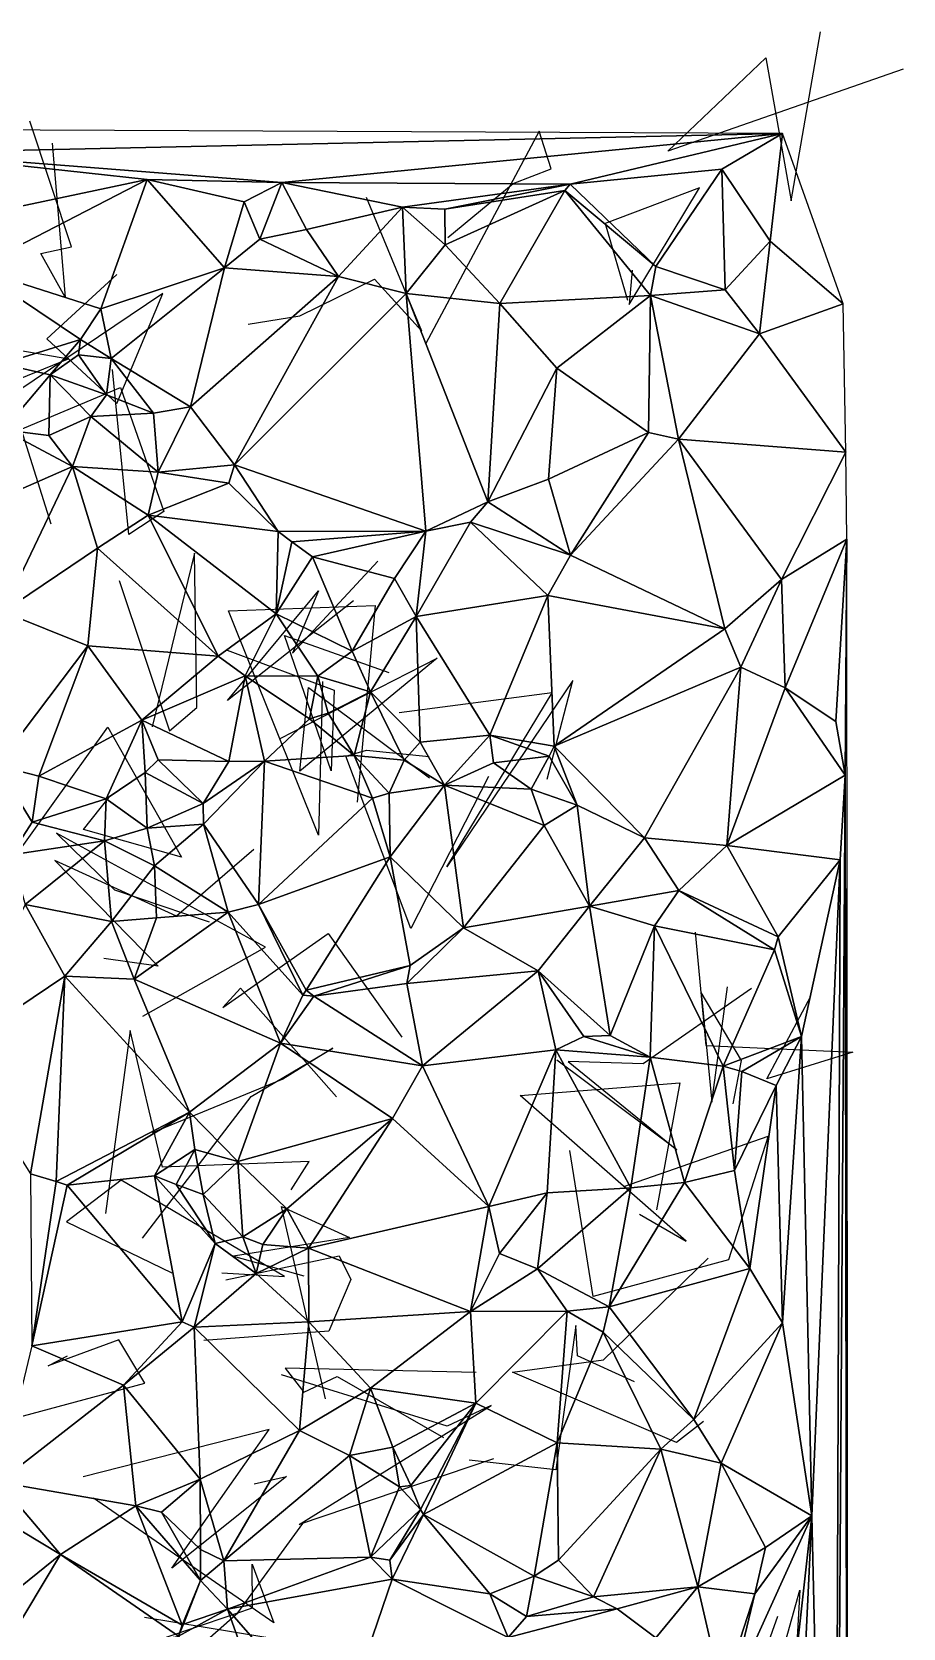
# Model space of a CAD drawing. Header units: metres. Extents: x -15.8 to 15.6, y -15.7 to 15.8.
# Drawn here: x 8.23 to 15.43, y 2.58 to 15.77 of the extents above; entities that cross this region are included whole.
import ezdxf

# ---------------------------------------------------------------- set-up
doc = ezdxf.new("R2010")
doc.units = ezdxf.units.M
doc.layers.add('CRACKS', color=1, linetype='Continuous')
doc.layers.add('STREET_MESH', color=7, linetype='Continuous')

msp = doc.modelspace()

# ---------------------------------------------------------------- linework, layer by layer
at = {"layer": 'CRACKS'}
for points in [[(15.434, 15.461, 0.1), (13.488, 14.785, 0.1), (14.298, 15.554, 0.1), (14.509, 14.373, 0.1), (14.751, 15.769, 0.1)], [(8.397, 14.849, 0.1), (8.506, 13.576, 0.1), (8.305, 13.938, 0.1), (8.558, 13.994, 0.1), (8.214, 15.031, 0.1)], [(11.671, 14.07, 0.1), (12.211, 14.517, 0.1), (12.525, 14.639, 0.1), (12.425, 14.949, 0.1), (11.487, 13.195, 0.1)], [(10.02, 13.354, 0.1), (10.446, 13.422, 0.1), (11.064, 13.727, 0.1), (11.455, 13.296, 0.1), (10.997, 14.4, 0.1)], [(13.193, 13.799, 0.1), (13.17, 13.516, 0.1), (13.751, 14.48, 0.1), (12.97, 14.187, 0.1), (13.154, 13.551, 0.1)], [(8.932, 13.763, 0.1), (8.353, 13.232, 0.1), (8.934, 12.698, 0.1), (9.312, 13.607, 0.1), (8.115, 12.801, 0.1)], [(8.391, 11.701, 0.1), (7.831, 13.47, 0.1), (7.453, 13.256, 0.1), (8.536, 13.068, 0.1), (7.634, 12.702, 0.1)], [(7.649, 12.28, 0.1), (8.962, 12.831, 0.1), (9.321, 11.806, 0.1), (9.031, 11.616, 0.1), (8.897, 12.978, 0.1)], [(8.952, 11.235, 0.1), (9.368, 9.994, 0.1), (9.595, 10.186, 0.1), (9.574, 11.46, 0.1), (9.224, 10.027, 0.1)], [(10.891, 11.067, 0.1), (9.847, 10.243, 0.1), (10.6, 11.151, 0.1), (10.384, 10.634, 0.1), (11.092, 11.394, 0.1)], [(10.633, 10.401, 0.1), (10.6, 9.131, 0.1), (9.856, 10.985, 0.1), (11.068, 11.029, 0.1), (10.92, 9.403, 0.1)], [(9.845, 10.659, 0.1), (10.729, 10.328, 0.1), (10.706, 9.662, 0.1), (10.319, 10.782, 0.1), (11.183, 10.476, 0.1)], [(10.278, 9.928, 0.1), (11.582, 10.594, 0.1), (10.445, 9.66, 0.1), (10.517, 10.351, 0.1), (11.519, 9.604, 0.1)], [(12.49, 9.594, 0.1), (12.703, 10.41, 0.1), (11.662, 8.869, 0.1), (12.532, 10.308, 0.1), (11.267, 10.142, 0.1)], [(7.924, 8.722, 0.1), (8.859, 10.024, 0.1), (9.467, 8.949, 0.1), (8.657, 9.176, 0.1), (8.869, 9.445, 0.1)], [(12.005, 9.616, 0.1), (11.365, 8.36, 0.1), (10.826, 9.784, 0.1), (10.997, 9.834, 0.1), (11.516, 9.781, 0.1)], [(9.148, 7.635, 0.1), (10.162, 8.206, 0.1), (8.433, 9.148, 0.1), (8.913, 8.678, 0.1), (9.697, 8.415, 0.1)], [(10.067, 9.013, 0.1), (9.427, 8.462, 0.1), (8.42, 8.92, 0.1), (9.276, 8.049, 0.1), (8.826, 8.111, 0.1)], [(10.748, 6.967, 0.1), (9.956, 7.866, 0.1), (9.81, 7.707, 0.1), (10.68, 8.319, 0.1), (11.288, 7.461, 0.1)], [(13.716, 8.328, 0.1), (13.803, 7.391, 0.1), (15.017, 7.336, 0.1), (14.306, 7.116, 0.1), (14.672, 7.8, 0.1)], [(14.18, 7.863, 0.1), (13.286, 7.241, 0.1), (12.664, 7.26, 0.1), (13.563, 6.53, 0.1), (12.57, 7.271, 0.1)], [(14.029, 6.91, 0.1), (14.098, 7.268, 0.1), (13.764, 7.83, 0.1), (13.853, 6.923, 0.1), (13.983, 7.877, 0.1)], [(10.374, 6.2, 0.1), (10.523, 6.434, 0.1), (9.31, 6.387, 0.1), (9.044, 7.516, 0.1), (8.839, 6.003, 0.1)], [(9.144, 5.8, 0.1), (10.044, 6.971, 0.1), (10.718, 7.37, 0.1), (10.305, 7.113, 0.1), (9.224, 6.671, 0.1)], [(13.255, 5.997, 0.1), (13.64, 5.776, 0.1), (12.268, 6.98, 0.1), (13.587, 7.083, 0.1), (13.394, 6.035, 0.1)], [(13.126, 6.227, 0.1), (14.318, 6.644, 0.1), (13.989, 5.62, 0.1), (12.87, 5.317, 0.1), (12.678, 6.524, 0.1)], [(9.8, 5.512, 0.1), (10.318, 5.483, 0.1), (8.968, 6.278, 0.1), (8.518, 5.935, 0.1), (9.388, 5.513, 0.1)], [(10.657, 4.471, 0.1), (10.294, 6.061, 0.1), (10.857, 5.805, 0.1), (9.897, 5.651, 0.1), (10.48, 5.489, 0.1)], [(9.833, 5.455, 0.1), (10.772, 5.653, 0.1), (10.867, 5.458, 0.1), (10.685, 5.031, 0.1), (9.653, 4.955, 0.1)], [(13.783, 4.285, 0.1), (13.56, 4.112, 0.1), (12.204, 4.692, 0.1), (12.957, 4.793, 0.1), (13.823, 5.635, 0.1)], [(13.214, 4.611, 0.1), (12.742, 4.828, 0.1), (12.727, 5.079, 0.1), (12.563, 3.886, 0.1), (11.845, 3.964, 0.1)], [(8.089, 4.313, 0.1), (9.164, 4.601, 0.1), (8.949, 4.958, 0.1), (8.364, 4.745, 0.1), (8.524, 4.828, 0.1)], [(12.046, 3.975, 0.1), (10.441, 3.434, 0.1), (12.028, 4.417, 0.1), (11.664, 4.247, 0.1), (10.295, 4.669, 0.1)], [(11.904, 4.688, 0.1), (10.324, 4.724, 0.1), (10.479, 4.526, 0.1), (10.756, 4.656, 0.1), (11.633, 4.151, 0.1)], [(10.069, 3.769, 0.1), (10.336, 3.831, 0.1), (9.389, 3.071, 0.1), (10.193, 4.217, 0.1), (8.655, 3.826, 0.1)], [(8.889, 2.348, 0.1), (10.055, 2.745, 0.1), (10.051, 3.106, 0.1), (10.23, 2.62, 0.1), (8.739, 3.652, 0.1)], [(9.162, 2.666, 0.1), (10.166, 2.502, 0.1), (9.354, 2.192, 0.1), (9.934, 2.704, 0.1), (10.47, 3.44, 0.1)], [(14.395, 2.674, 0.1), (13.967, 1.471, 0.1), (14.177, 1.45, 0.1), (14.581, 2.891, 0.1), (14.497, 1.428, 0.1)]]:
    msp.add_polyline3d(points, dxfattribs=at)
at = {"layer": 'STREET_MESH'}
for points in [[(7.164, 14.771), (14.437, 14.93), (5.228, 14.971)], [(7.164, 14.771), (10.298, 14.526), (14.437, 14.93)], [(10.298, 14.526), (12.68, 14.512), (14.437, 14.93)], [(12.68, 14.512), (13.936, 14.635), (14.437, 14.93)], [(13.936, 14.635), (14.334, 14.041), (14.437, 14.93)], [(14.334, 14.041), (14.938, 13.522), (14.437, 14.93)], [(7.164, 14.771), (9.183, 14.549), (10.298, 14.526)], [(7.604, 14.215), (9.183, 14.549), (7.164, 14.771)], [(7.604, 14.215), (7.757, 13.813), (9.183, 14.549)], [(7.757, 13.813), (8.801, 13.48), (9.183, 14.549)], [(8.801, 13.48), (9.824, 13.819), (9.183, 14.549)], [(9.183, 14.549), (9.987, 14.366), (10.298, 14.526)], [(9.824, 13.819), (9.987, 14.366), (9.183, 14.549)], [(9.987, 14.366), (10.115, 14.056), (10.298, 14.526)], [(10.115, 14.056), (10.5, 14.137), (10.298, 14.526)], [(11.295, 14.321), (12.68, 14.512), (10.298, 14.526)], [(10.5, 14.137), (11.295, 14.321), (10.298, 14.526)], [(11.645, 14.303), (12.68, 14.512), (11.295, 14.321)], [(12.68, 14.512), (11.645, 14.303), (12.637, 14.459)], [(13.39, 13.831), (12.68, 14.512), (12.637, 14.459)], [(13.936, 14.635), (12.68, 14.512), (13.39, 13.831)], [(13.963, 13.637), (13.936, 14.635), (13.39, 13.831)], [(13.936, 14.635), (13.963, 13.637), (14.334, 14.041)], [(11.645, 14.303), (11.648, 14.009), (12.637, 14.459)], [(11.648, 14.009), (12.1, 13.524), (12.637, 14.459)], [(12.1, 13.524), (13.346, 13.591), (12.637, 14.459)], [(13.346, 13.591), (13.39, 13.831), (12.637, 14.459)], [(10.115, 14.056), (9.987, 14.366), (9.824, 13.819)], [(10.5, 14.137), (10.766, 13.748), (11.295, 14.321)], [(10.766, 13.748), (11.326, 13.607), (11.295, 14.321)], [(11.326, 13.607), (11.648, 14.009), (11.295, 14.321)], [(11.648, 14.009), (11.645, 14.303), (11.295, 14.321)], [(10.115, 14.056), (10.766, 13.748), (10.5, 14.137)], [(10.766, 13.748), (10.115, 14.056), (9.824, 13.819)], [(11.648, 14.009), (11.326, 13.607), (12.1, 13.524)], [(14.334, 14.041), (13.963, 13.637), (14.247, 13.275)], [(14.938, 13.522), (14.334, 14.041), (14.247, 13.275)], [(8.633, 13.226), (8.801, 13.48), (7.757, 13.813)], [(7.982, 13.026), (8.633, 13.226), (7.757, 13.813)], [(8.801, 13.48), (8.887, 13.071), (9.824, 13.819)], [(9.824, 13.819), (8.887, 13.071), (9.542, 12.671)], [(10.766, 13.748), (9.824, 13.819), (9.542, 12.671)], [(9.906, 12.19), (10.766, 13.748), (9.542, 12.671)], [(10.766, 13.748), (9.906, 12.19), (11.326, 13.607)], [(13.346, 13.591), (13.963, 13.637), (13.39, 13.831)], [(11.326, 13.607), (9.906, 12.19), (11.489, 11.643)], [(12, 11.885), (11.326, 13.607), (11.489, 11.643)], [(11.326, 13.607), (12, 11.885), (12.1, 13.524)], [(12.57, 12.991), (13.346, 13.591), (12.1, 13.524)], [(12.57, 12.991), (13.328, 12.458), (13.346, 13.591)], [(13.328, 12.458), (13.577, 12.404), (13.346, 13.591)], [(13.963, 13.637), (13.346, 13.591), (14.247, 13.275)], [(13.346, 13.591), (13.577, 12.404), (14.247, 13.275)], [(8.633, 13.226), (8.887, 13.071), (8.801, 13.48)], [(12, 11.885), (12.57, 12.991), (12.1, 13.524)], [(14.961, 12.297), (14.938, 13.522), (14.247, 13.275)], [(8.633, 13.226), (7.982, 13.026), (8.382, 12.934)], [(8.633, 13.226), (8.382, 12.934), (8.617, 13.1)], [(8.887, 13.071), (8.633, 13.226), (8.617, 13.1)], [(13.577, 12.404), (14.961, 12.297), (14.247, 13.275)], [(8.382, 12.934), (8.847, 12.769), (8.617, 13.1)], [(8.847, 12.769), (8.887, 13.071), (8.617, 13.1)], [(9.236, 12.617), (8.887, 13.071), (8.847, 12.769)], [(8.887, 13.071), (9.236, 12.617), (9.542, 12.671)], [(7.982, 13.026), (7.999, 12.481), (8.382, 12.934)], [(7.999, 12.481), (8.37, 12.433), (8.382, 12.934)], [(8.37, 12.433), (8.717, 12.59), (8.382, 12.934)], [(8.717, 12.59), (8.847, 12.769), (8.382, 12.934)], [(12.57, 12.991), (12, 11.885), (12.503, 12.074)], [(13.328, 12.458), (12.57, 12.991), (12.503, 12.074)], [(8.717, 12.59), (9.236, 12.617), (8.847, 12.769)], [(9.236, 12.617), (9.274, 12.131), (9.542, 12.671)], [(9.274, 12.131), (9.906, 12.19), (9.542, 12.671)], [(8.717, 12.59), (8.37, 12.433), (8.567, 12.177)], [(9.274, 12.131), (8.717, 12.59), (8.567, 12.177)], [(9.236, 12.617), (8.717, 12.59), (9.274, 12.131)], [(7.999, 12.481), (7.265, 11.606), (8.567, 12.177)], [(8.37, 12.433), (7.999, 12.481), (8.567, 12.177)], [(13.328, 12.458), (12.503, 12.074), (12.685, 11.444)], [(13.577, 12.404), (13.328, 12.458), (12.685, 11.444)], [(13.961, 10.837), (13.577, 12.404), (12.685, 11.444)], [(13.577, 12.404), (13.961, 10.837), (14.429, 11.243)], [(13.577, 12.404), (14.429, 11.243), (14.961, 12.297)], [(14.961, 12.297), (14.429, 11.243), (14.97, 11.578)], [(7.265, 11.606), (7.994, 10.975), (8.567, 12.177)], [(7.994, 10.975), (8.774, 11.503), (8.567, 12.177)], [(9.193, 11.775), (9.274, 12.131), (8.567, 12.177)], [(8.774, 11.503), (9.193, 11.775), (8.567, 12.177)], [(9.274, 12.131), (9.86, 12.04), (9.906, 12.19)], [(9.906, 12.19), (9.86, 12.04), (10.268, 11.64)], [(9.906, 12.19), (10.268, 11.64), (11.489, 11.643)], [(9.193, 11.775), (9.86, 12.04), (9.274, 12.131)], [(9.86, 12.04), (9.193, 11.775), (10.268, 11.64)], [(12.503, 12.074), (12, 11.885), (12.685, 11.444)], [(11.858, 11.717), (12, 11.885), (11.489, 11.643)], [(12, 11.885), (11.858, 11.717), (12.685, 11.444)], [(9.193, 11.775), (8.774, 11.503), (9.77, 10.61)], [(10.268, 11.64), (9.193, 11.775), (10.25, 10.959)], [(9.193, 11.775), (9.77, 10.61), (10.25, 10.959)], [(10.379, 11.554), (10.268, 11.64), (10.25, 10.959)], [(10.268, 11.64), (10.379, 11.554), (11.489, 11.643)], [(10.379, 11.554), (10.552, 11.431), (11.489, 11.643)], [(10.552, 11.431), (11.228, 11.251), (11.489, 11.643)], [(11.228, 11.251), (11.407, 10.938), (11.489, 11.643)], [(11.407, 10.938), (11.858, 11.717), (11.489, 11.643)], [(11.407, 10.938), (12.496, 11.112), (11.858, 11.717)], [(11.858, 11.717), (12.496, 11.112), (12.685, 11.444)], [(8.774, 11.503), (7.994, 10.975), (8.694, 10.695)], [(9.77, 10.61), (8.774, 11.503), (8.694, 10.695)], [(10.552, 11.431), (10.379, 11.554), (10.25, 10.959)], [(14.429, 11.243), (14.458, 10.347), (14.97, 11.578)], [(14.458, 10.347), (14.878, 10.069), (14.97, 11.578)], [(14.97, 11.578), (14.878, 10.069), (14.954, 9.626)], [(14.97, 11.578), (14.954, 9.626), (14.984, -10.968)], [(10.88, 10.652), (10.552, 11.431), (10.25, 10.959)], [(10.88, 10.652), (11.228, 11.251), (10.552, 11.431)], [(12.496, 11.112), (13.961, 10.837), (12.685, 11.444)], [(11.407, 10.938), (11.228, 11.251), (10.88, 10.652)], [(14.429, 11.243), (13.961, 10.837), (14.093, 10.519)], [(14.458, 10.347), (14.429, 11.243), (14.093, 10.519)], [(12.496, 11.112), (11.407, 10.938), (12.018, 9.958)], [(12.55, 9.866), (12.496, 11.112), (12.018, 9.958)], [(12.496, 11.112), (12.55, 9.866), (13.961, 10.837)], [(7.994, 10.975), (7.944, 9.707), (8.694, 10.695)], [(9.77, 10.61), (9.995, 10.447), (10.25, 10.959)], [(9.995, 10.447), (10.596, 10.445), (10.25, 10.959)], [(10.596, 10.445), (10.88, 10.652), (10.25, 10.959)], [(11.407, 10.938), (10.88, 10.652), (11.029, 10.315)], [(11.44, 9.899), (11.407, 10.938), (11.029, 10.315)], [(11.407, 10.938), (11.44, 9.899), (12.018, 9.958)], [(13.961, 10.837), (12.55, 9.866), (14.093, 10.519)], [(7.944, 9.707), (8.288, 9.618), (8.694, 10.695)], [(8.288, 9.618), (9.14, 10.081), (8.694, 10.695)], [(9.14, 10.081), (9.77, 10.61), (8.694, 10.695)], [(9.77, 10.61), (9.14, 10.081), (9.995, 10.447)], [(10.88, 10.652), (10.596, 10.445), (11.029, 10.315)], [(9.14, 10.081), (9.859, 9.74), (9.995, 10.447)], [(9.859, 9.74), (10.153, 9.741), (9.995, 10.447)], [(10.153, 9.741), (10.526, 10.092), (9.995, 10.447)], [(10.526, 10.092), (10.596, 10.445), (9.995, 10.447)], [(10.68, 10.138), (10.596, 10.445), (10.526, 10.092)], [(10.596, 10.445), (10.68, 10.138), (11.029, 10.315)], [(12.55, 9.866), (13.297, 9.109), (14.093, 10.519)], [(13.297, 9.109), (13.977, 9.045), (14.093, 10.519)], [(13.977, 9.045), (14.458, 10.347), (14.093, 10.519)], [(10.68, 10.138), (10.896, 9.788), (11.029, 10.315)], [(10.896, 9.788), (11.308, 9.749), (11.029, 10.315)], [(11.308, 9.749), (11.44, 9.899), (11.029, 10.315)], [(14.458, 10.347), (13.977, 9.045), (14.954, 9.626)], [(14.878, 10.069), (14.458, 10.347), (14.954, 9.626)], [(8.844, 9.431), (9.14, 10.081), (8.288, 9.618)], [(9.14, 10.081), (8.844, 9.431), (9.166, 9.648)], [(9.276, 9.753), (9.14, 10.081), (9.166, 9.648)], [(9.276, 9.753), (9.859, 9.74), (9.14, 10.081)], [(10.896, 9.788), (10.526, 10.092), (10.153, 9.741)], [(10.896, 9.788), (10.68, 10.138), (10.526, 10.092)], [(11.308, 9.749), (11.642, 9.543), (11.44, 9.899)], [(11.44, 9.899), (11.642, 9.543), (12.018, 9.958)], [(11.642, 9.543), (12.046, 9.727), (12.018, 9.958)], [(12.507, 9.784), (12.55, 9.866), (12.018, 9.958)], [(12.046, 9.727), (12.507, 9.784), (12.018, 9.958)], [(11.048, 9.437), (10.896, 9.788), (10.153, 9.741)], [(11.185, 9.477), (10.896, 9.788), (11.048, 9.437)], [(11.185, 9.477), (11.308, 9.749), (10.896, 9.788)], [(12.046, 9.727), (12.358, 9.512), (12.507, 9.784)], [(12.507, 9.784), (12.358, 9.512), (12.738, 9.379)], [(12.507, 9.784), (12.738, 9.379), (12.55, 9.866)], [(12.55, 9.866), (12.738, 9.379), (13.297, 9.109)], [(8.232, 9.237), (8.288, 9.618), (7.944, 9.707)], [(8.06, 8.968), (8.232, 9.237), (7.944, 9.707)], [(8.844, 9.431), (9.183, 9.188), (9.166, 9.648)], [(9.648, 9.392), (9.276, 9.753), (9.166, 9.648)], [(9.183, 9.188), (9.648, 9.392), (9.166, 9.648)], [(9.648, 9.392), (9.859, 9.74), (9.276, 9.753)], [(9.859, 9.74), (9.648, 9.392), (10.153, 9.741)], [(9.648, 9.392), (9.649, 9.222), (10.153, 9.741)], [(9.649, 9.222), (10.103, 8.558), (10.153, 9.741)], [(10.103, 8.558), (11.048, 9.437), (10.153, 9.741)], [(11.185, 9.477), (11.642, 9.543), (11.308, 9.749)], [(12.046, 9.727), (11.642, 9.543), (12.358, 9.512)], [(8.232, 9.237), (8.844, 9.431), (8.288, 9.618)], [(11.642, 9.543), (11.185, 9.477), (11.194, 8.95)], [(11.798, 8.365), (11.642, 9.543), (11.194, 8.95)], [(12.467, 9.209), (11.642, 9.543), (11.798, 8.365)], [(11.642, 9.543), (12.467, 9.209), (12.358, 9.512)], [(12.358, 9.512), (12.467, 9.209), (12.738, 9.379)], [(13.977, 9.045), (14.914, 8.927), (14.954, 9.626)], [(14.954, 9.626), (14.863, -4.461), (14.984, -10.968)], [(14.914, 8.927), (14.863, -4.461), (14.954, 9.626)], [(8.232, 9.237), (8.831, 9.084), (8.844, 9.431)], [(8.831, 9.084), (9.183, 9.188), (8.844, 9.431)], [(9.649, 9.222), (9.648, 9.392), (9.183, 9.188)], [(11.194, 8.95), (11.048, 9.437), (10.103, 8.558)], [(11.185, 9.477), (11.048, 9.437), (11.194, 8.95)], [(12.738, 9.379), (12.467, 9.209), (12.84, 8.544)], [(12.738, 9.379), (12.84, 8.544), (13.297, 9.109)], [(8.831, 9.084), (8.232, 9.237), (8.06, 8.968)], [(9.183, 9.188), (8.831, 9.084), (9.243, 8.876)], [(9.649, 9.222), (9.183, 9.188), (9.243, 8.876)], [(9.854, 8.493), (9.649, 9.222), (9.243, 8.876)], [(9.649, 9.222), (9.854, 8.493), (10.103, 8.558)], [(12.467, 9.209), (11.798, 8.365), (12.84, 8.544)], [(12.84, 8.544), (13.58, 8.674), (13.297, 9.109)], [(13.58, 8.674), (13.977, 9.045), (13.297, 9.109)], [(8.831, 9.084), (8.06, 8.968), (8.176, 8.558)], [(8.831, 9.084), (8.176, 8.558), (8.888, 8.416)], [(9.243, 8.876), (8.831, 9.084), (8.888, 8.416)], [(13.58, 8.674), (14.402, 8.291), (13.977, 9.045)], [(14.402, 8.291), (14.914, 8.927), (13.977, 9.045)], [(9.262, 8.448), (9.243, 8.876), (8.888, 8.416)], [(9.854, 8.493), (9.243, 8.876), (9.262, 8.448)], [(11.194, 8.95), (10.103, 8.558), (10.499, 7.85)], [(11.357, 8.053), (11.194, 8.95), (10.499, 7.85)], [(11.798, 8.365), (11.194, 8.95), (11.357, 8.053)], [(14.914, 8.927), (14.402, 8.291), (14.593, 7.466)], [(14.914, 8.927), (14.593, 7.466), (14.678, 3.505)], [(14.914, 8.927), (14.678, 3.505), (14.863, -4.461)], [(13.58, 8.674), (12.84, 8.544), (13.379, 8.381)], [(14.372, 8.183), (13.58, 8.674), (13.379, 8.381)], [(14.402, 8.291), (13.58, 8.674), (14.372, 8.183)], [(7.58, 7.345), (8.503, 7.966), (8.176, 8.558)], [(8.176, 8.558), (8.503, 7.966), (8.888, 8.416)], [(9.077, 7.939), (9.262, 8.448), (8.888, 8.416)], [(9.077, 7.939), (9.854, 8.493), (9.262, 8.448)], [(9.854, 8.493), (9.077, 7.939), (10.286, 7.41)], [(10.103, 8.558), (9.854, 8.493), (10.47, 7.809)], [(10.47, 7.809), (9.854, 8.493), (10.286, 7.41)], [(10.103, 8.558), (10.47, 7.809), (10.499, 7.85)], [(12.84, 8.544), (11.798, 8.365), (12.416, 8.009)], [(13.012, 7.475), (12.84, 8.544), (12.416, 8.009)], [(12.84, 8.544), (13.012, 7.475), (13.379, 8.381)], [(8.503, 7.966), (9.077, 7.939), (8.888, 8.416)], [(11.798, 8.365), (11.331, 7.905), (12.416, 8.009)], [(11.331, 7.905), (11.798, 8.365), (11.357, 8.053)], [(13.012, 7.475), (13.343, 7.295), (13.379, 8.381)], [(13.379, 8.381), (13.343, 7.295), (13.945, 7.221)], [(14.372, 8.183), (13.379, 8.381), (13.945, 7.221)], [(14.593, 7.466), (14.372, 8.183), (13.945, 7.221)], [(14.402, 8.291), (14.372, 8.183), (14.593, 7.466)], [(10.563, 7.799), (11.357, 8.053), (10.499, 7.85)], [(10.563, 7.799), (11.331, 7.905), (11.357, 8.053)], [(7.58, 7.345), (8.218, 6.331), (8.503, 7.966)], [(8.218, 6.331), (8.43, 6.269), (8.503, 7.966)], [(8.43, 6.269), (9.533, 6.841), (8.503, 7.966)], [(9.533, 6.841), (9.077, 7.939), (8.503, 7.966)], [(9.077, 7.939), (9.533, 6.841), (10.286, 7.41)], [(11.331, 7.905), (11.461, 7.225), (12.416, 8.009)], [(11.461, 7.225), (12.562, 7.357), (12.416, 8.009)], [(12.562, 7.357), (12.793, 7.466), (12.416, 8.009)], [(12.793, 7.466), (13.012, 7.475), (12.416, 8.009)], [(10.563, 7.799), (10.47, 7.809), (10.286, 7.41)], [(11.461, 7.225), (10.563, 7.799), (10.286, 7.41)], [(10.47, 7.809), (10.563, 7.799), (10.499, 7.85)], [(11.331, 7.905), (10.563, 7.799), (11.461, 7.225)], [(9.533, 6.841), (9.932, 6.434), (10.286, 7.41)], [(9.932, 6.434), (11.212, 6.79), (10.286, 7.41)], [(11.212, 6.79), (11.461, 7.225), (10.286, 7.41)], [(13.343, 7.295), (12.793, 7.466), (12.562, 7.357)], [(12.793, 7.466), (13.343, 7.295), (13.012, 7.475)], [(14.101, 7.178), (14.593, 7.466), (13.945, 7.221)], [(14.101, 7.178), (14.384, 7.061), (14.593, 7.466)], [(14.593, 7.466), (14.384, 7.061), (14.438, 5.099)], [(14.593, 7.466), (14.438, 5.099), (14.678, 3.505)], [(11.461, 7.225), (12.01, 6.062), (12.562, 7.357)], [(12.01, 6.062), (12.49, 6.173), (12.562, 7.357)], [(12.49, 6.173), (13.183, 6.216), (12.562, 7.357)], [(13.183, 6.216), (13.343, 7.295), (12.562, 7.357)], [(13.343, 7.295), (13.183, 6.216), (13.626, 6.26)], [(13.343, 7.295), (13.626, 6.26), (13.945, 7.221)], [(12.01, 6.062), (11.461, 7.225), (11.212, 6.79)], [(13.626, 6.26), (14.04, 6.358), (13.945, 7.221)], [(14.04, 6.358), (14.101, 7.178), (13.945, 7.221)], [(14.384, 7.061), (14.101, 7.178), (14.04, 6.358)], [(14.384, 7.061), (14.04, 6.358), (14.167, 5.548)], [(14.384, 7.061), (14.167, 5.548), (14.438, 5.099)], [(8.522, 6.237), (9.533, 6.841), (8.43, 6.269)], [(9.245, 6.316), (9.533, 6.841), (8.522, 6.237)], [(9.533, 6.841), (9.245, 6.316), (9.577, 6.533)], [(9.932, 6.434), (9.533, 6.841), (9.577, 6.533)], [(9.932, 6.434), (10.339, 6.043), (11.212, 6.79)], [(10.339, 6.043), (10.518, 5.718), (11.212, 6.79)], [(10.518, 5.718), (12.01, 6.062), (11.212, 6.79)], [(9.577, 6.533), (9.245, 6.316), (9.424, 6.244)], [(9.646, 6.16), (9.577, 6.533), (9.424, 6.244)], [(9.646, 6.16), (9.932, 6.434), (9.577, 6.533)], [(9.932, 6.434), (9.646, 6.16), (9.974, 5.811)], [(10.339, 6.043), (9.932, 6.434), (9.974, 5.811)], [(14.167, 5.548), (14.04, 6.358), (13.626, 6.26)], [(8.43, 6.269), (8.218, 6.331), (8.23, 4.91)], [(8.522, 6.237), (8.43, 6.269), (8.23, 4.91)], [(8.522, 6.237), (8.23, 4.91), (9.474, 5.109)], [(9.245, 6.316), (8.522, 6.237), (9.474, 5.109)], [(9.746, 5.756), (9.245, 6.316), (9.474, 5.109)], [(9.245, 6.316), (9.746, 5.756), (9.424, 6.244)], [(9.746, 5.756), (9.646, 6.16), (9.424, 6.244)], [(13.183, 6.216), (12.412, 5.546), (13.004, 5.231)], [(13.183, 6.216), (12.49, 6.173), (12.412, 5.546)], [(14.167, 5.548), (13.626, 6.26), (13.004, 5.231)], [(13.626, 6.26), (13.183, 6.216), (13.004, 5.231)], [(9.646, 6.16), (9.746, 5.756), (9.974, 5.811)], [(12.098, 5.672), (12.49, 6.173), (12.01, 6.062)], [(12.49, 6.173), (12.098, 5.672), (12.412, 5.546)], [(10.139, 5.748), (10.339, 6.043), (9.974, 5.811)], [(10.339, 6.043), (10.139, 5.748), (10.518, 5.718)], [(12.01, 6.062), (10.518, 5.718), (11.858, 5.193)], [(12.098, 5.672), (12.01, 6.062), (11.858, 5.193)], [(9.746, 5.756), (10.085, 5.508), (9.974, 5.811)], [(10.085, 5.508), (10.139, 5.748), (9.974, 5.811)], [(9.572, 5.065), (9.746, 5.756), (9.474, 5.109)], [(10.085, 5.508), (9.746, 5.756), (9.572, 5.065)], [(10.139, 5.748), (10.085, 5.508), (10.518, 5.718)], [(10.518, 5.718), (10.085, 5.508), (10.52, 5.107)], [(10.518, 5.718), (10.52, 5.107), (11.858, 5.193)], [(12.412, 5.546), (12.098, 5.672), (11.858, 5.193)], [(12.657, 5.196), (12.412, 5.546), (11.858, 5.193)], [(12.412, 5.546), (12.657, 5.196), (13.004, 5.231)], [(13.703, 4.302), (14.167, 5.548), (13.004, 5.231)], [(14.167, 5.548), (13.703, 4.302), (14.438, 5.099)], [(10.085, 5.508), (9.572, 5.065), (10.52, 5.107)], [(10.52, 5.107), (11.029, 4.561), (11.858, 5.193)], [(11.029, 4.561), (11.901, 4.437), (11.858, 5.193)], [(11.901, 4.437), (12.657, 5.196), (11.858, 5.193)], [(12.657, 5.196), (11.901, 4.437), (12.575, 4.108)], [(12.955, 5.022), (12.657, 5.196), (12.575, 4.108)], [(12.657, 5.196), (12.955, 5.022), (13.004, 5.231)], [(12.955, 5.022), (13.703, 4.302), (13.004, 5.231)], [(8.23, 4.91), (8.987, 4.584), (9.474, 5.109)], [(8.987, 4.584), (9.572, 5.065), (9.474, 5.109)], [(9.572, 5.065), (8.987, 4.584), (9.623, 3.809)], [(9.572, 5.065), (10.443, 4.21), (10.52, 5.107)], [(10.443, 4.21), (9.572, 5.065), (9.623, 3.809)], [(10.443, 4.21), (11.029, 4.561), (10.52, 5.107)], [(13.432, 4.057), (12.955, 5.022), (12.575, 4.108)], [(12.955, 5.022), (13.432, 4.057), (13.703, 4.302)], [(13.703, 4.302), (13.93, 3.94), (14.438, 5.099)], [(14.438, 5.099), (13.93, 3.94), (14.678, 3.505)], [(7.956, 3.783), (8.987, 4.584), (8.23, 4.91)], [(9.09, 3.588), (8.987, 4.584), (7.956, 3.783)], [(8.987, 4.584), (9.09, 3.588), (9.623, 3.809)], [(10.443, 4.21), (10.856, 4.002), (11.029, 4.561)], [(10.856, 4.002), (11.216, 4.073), (11.029, 4.561)], [(11.216, 4.073), (11.901, 4.437), (11.029, 4.561)], [(11.216, 4.073), (11.364, 3.756), (11.901, 4.437)], [(11.364, 3.756), (11.443, 3.558), (11.901, 4.437)], [(11.901, 4.437), (11.443, 3.558), (11.468, 3.515)], [(12.575, 4.108), (11.901, 4.437), (11.468, 3.515)], [(13.432, 4.057), (13.93, 3.94), (13.703, 4.302)], [(9.817, 3.134), (10.443, 4.21), (9.623, 3.809)], [(10.856, 4.002), (10.443, 4.21), (9.817, 3.134)], [(12.384, 3.007), (12.575, 4.108), (11.468, 3.515)], [(12.384, 3.007), (12.585, 3.137), (12.575, 4.108)], [(12.585, 3.137), (13.432, 4.057), (12.575, 4.108)], [(11.03, 3.163), (10.856, 4.002), (9.817, 3.134)], [(11.27, 3.745), (11.216, 4.073), (10.856, 4.002)], [(11.03, 3.163), (11.27, 3.745), (10.856, 4.002)], [(11.27, 3.745), (11.364, 3.756), (11.216, 4.073)], [(12.874, 2.834), (13.432, 4.057), (12.585, 3.137)], [(13.432, 4.057), (12.874, 2.834), (13.737, 2.917)], [(13.93, 3.94), (13.432, 4.057), (13.737, 2.917)], [(13.93, 3.94), (13.737, 2.917), (14.297, 3.243)], [(14.678, 3.505), (13.93, 3.94), (14.297, 3.243)], [(7.956, 3.783), (7.812, 3.578), (8.467, 3.184)], [(9.09, 3.588), (7.956, 3.783), (8.467, 3.184)], [(9.09, 3.588), (9.301, 3.535), (9.623, 3.809)], [(9.301, 3.535), (9.626, 3.226), (9.623, 3.809)], [(9.626, 3.226), (9.817, 3.134), (9.623, 3.809)], [(11.27, 3.745), (11.03, 3.163), (11.443, 3.558)], [(11.364, 3.756), (11.27, 3.745), (11.443, 3.558)], [(7.812, 3.578), (7.887, 2.719), (8.467, 3.184)], [(9.474, 2.6), (9.09, 3.588), (8.467, 3.184)], [(9.09, 3.588), (9.626, 2.971), (9.301, 3.535)], [(9.626, 2.971), (9.09, 3.588), (9.474, 2.6)], [(9.626, 2.971), (9.626, 3.226), (9.301, 3.535)], [(11.03, 3.163), (11.19, 3.139), (11.443, 3.558)], [(11.443, 3.558), (11.19, 3.139), (11.468, 3.515)], [(11.19, 3.139), (11.209, 2.98), (11.468, 3.515)], [(11.209, 2.98), (12.017, 2.861), (11.468, 3.515)], [(12.017, 2.861), (12.384, 3.007), (11.468, 3.515)], [(14.209, 2.86), (14.006, 2.022), (14.678, 3.505)], [(14.006, 2.022), (14.214, -0.685), (14.678, 3.505)], [(14.209, 2.86), (14.678, 3.505), (14.297, 3.243)], [(14.678, 3.505), (14.214, -0.685), (14.447, -1.327)], [(14.863, -4.461), (14.678, 3.505), (14.447, -1.327)], [(7.883, 2.213), (9.442, 2.511), (8.467, 3.184)], [(7.887, 2.719), (7.883, 2.213), (8.467, 3.184)], [(9.442, 2.511), (9.474, 2.6), (8.467, 3.184)], [(9.626, 3.226), (9.626, 2.971), (9.817, 3.134)], [(13.737, 2.917), (14.209, 2.86), (14.297, 3.243)], [(9.817, 3.134), (9.626, 2.971), (9.849, 2.734)], [(11.03, 3.163), (9.817, 3.134), (9.849, 2.734)], [(11.209, 2.98), (11.03, 3.163), (9.849, 2.734)], [(11.19, 3.139), (11.03, 3.163), (11.209, 2.98)], [(12.384, 3.007), (12.874, 2.834), (12.585, 3.137)], [(9.626, 2.971), (9.474, 2.6), (9.485, 2.61)], [(9.626, 2.971), (9.485, 2.61), (9.849, 2.734)], [(10.765, 1.681), (11.209, 2.98), (9.849, 2.734)], [(11.209, 2.98), (10.765, 1.681), (12.169, 2.498)], [(12.017, 2.861), (11.209, 2.98), (12.169, 2.498)], [(12.321, 2.674), (12.384, 3.007), (12.017, 2.861)], [(12.321, 2.674), (12.874, 2.834), (12.384, 3.007)], [(12.874, 2.834), (13.069, 2.736), (13.737, 2.917)], [(13.069, 2.736), (13.39, 2.496), (13.737, 2.917)], [(13.737, 2.917), (13.39, 2.496), (13.942, 2.033)], [(13.737, 2.917), (13.942, 2.033), (14.209, 2.86)], [(12.321, 2.674), (12.017, 2.861), (12.169, 2.498)], [(12.874, 2.834), (12.321, 2.674), (13.069, 2.736)], [(14.209, 2.86), (13.942, 2.033), (14.006, 2.022)], [(9.485, 2.61), (9.442, 2.511), (9.849, 2.734)], [(9.442, 2.511), (10.258, 1.586), (9.849, 2.734)], [(10.258, 1.586), (10.765, 1.681), (9.849, 2.734)], [(13.39, 2.496), (13.069, 2.736), (12.169, 2.498)], [(13.069, 2.736), (12.321, 2.674), (12.169, 2.498)], [(9.485, 2.61), (9.474, 2.6), (9.442, 2.511)]]:
    msp.add_3dface(points, dxfattribs=at)

doc.saveas('drawing.dxf')
